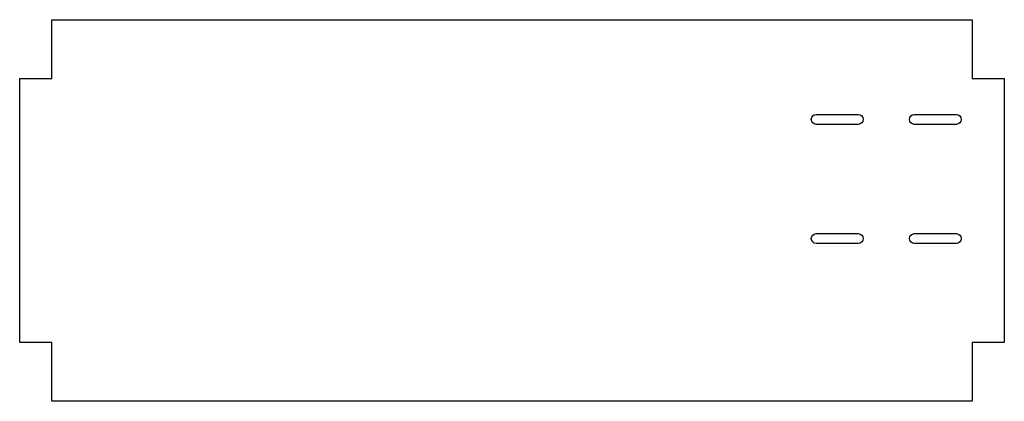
# Model space of a CAD drawing. Header units: inches. Extents: x -1 to 701, y 102 to 374.
import ezdxf

# ---------------------------------------------------------------- set-up
doc = ezdxf.new("R2010")
doc.units = ezdxf.units.IN
doc.header["$MEASUREMENT"] = 0

msp = doc.modelspace()

# ---------------------------------------------------------------- linework, layer by layer
msp.add_lwpolyline([(21.8, 101.85), (21.8, 143.85), (-1.2, 143.85), (-1.2, 332.25), (21.8, 332.25), (21.8, 374.25), (678.2, 374.25), (678.2, 332.25), (701.2, 332.25), (701.2, 143.85), (678.2, 143.85), (678.2, 101.85)], close=True)
for points in [[(567, 306.55), (597, 306.55, -1), (597, 299.55), (567, 299.55, -1)], [(637, 306.55), (667, 306.55, -1), (667, 299.55), (637, 299.55, -1)], [(567, 221.55), (597, 221.55, -1), (597, 214.55), (567, 214.55, -1)], [(637, 221.55), (667, 221.55, -1), (667, 214.55), (637, 214.55, -1)]]:
    msp.add_lwpolyline(points, format="xyb", close=True)

doc.saveas('drawing.dxf')
